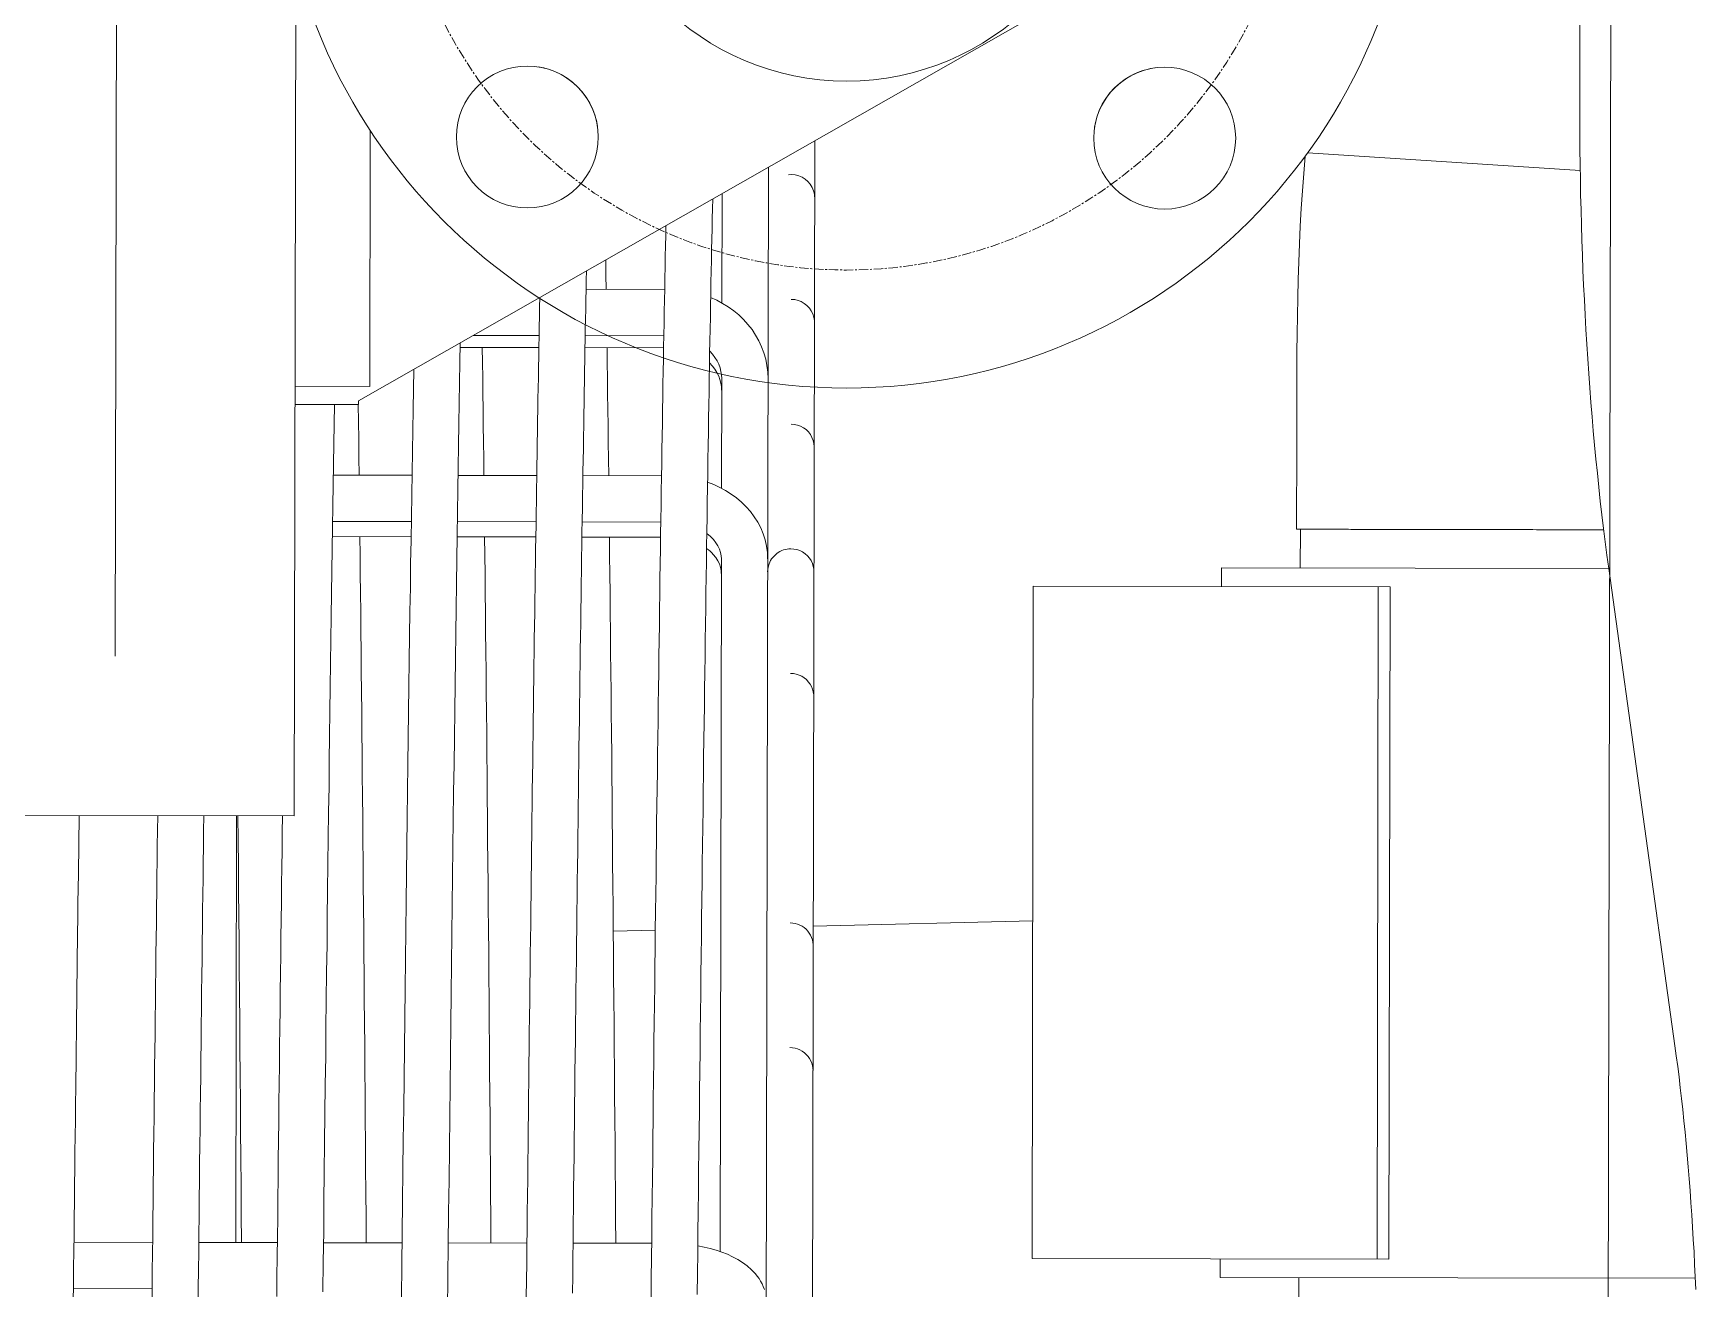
# Model space of a CAD drawing. Extents: x 766778 to 845620, y 133762 to 209800.
# Drawn here: x 786921.5 to 787144.1, y 190531.3 to 190699.4 of the extents above; entities that cross this region are included whole.
import ezdxf

# ---------------------------------------------------------------- set-up
doc = ezdxf.new("R2010")
doc.units = 0
doc.header["$MEASUREMENT"] = 0
doc.linetypes.add('CENTER', pattern=[2, 1.25, -0.25, 0.25, -0.25])
doc.layers.get('0').update_dxf_attribs({"color": 1, "linetype": 'CONTINUOUS'})
doc.layers.add('CENTER_LINES', color=1, linetype='CENTER')
doc.layers.add('LA-4748_SHOWN', color=2, linetype='CONTINUOUS', lineweight=53)
doc.layers.add('LA-5075_SHOWN', color=2, linetype='CONTINUOUS', lineweight=53)

# ---------------------------------------------------------------- blocks, each defined once
blk = doc.blocks.new('HE 3516C HSL RH')
at = {"layer": 'LA-5075_SHOWN', "color": 252, "lineweight": 5}
for p, q in [((-6129.84, 300.7), (-6129.84, 718.56)), ((-6291.74, 262.56), (-6291.74, 296.84)), ((-6129.77, 291.76), (-6166.24, 294.08)), ((-6291.74, 262.56), (-6301.74, 262.56)), ((-6167.65, 243.66), (-6167.64, 255.09)), ((-6167.14, 238.46), (-6167.14, 243.66)), ((-6125.85, 238.46), (-6177.68, 238.46)), ((-6177.68, 238.46), (-6177.68, 235.96)), ((-6116.87, 174.58), (-6125.85, 238.47)), ((-6202.87, 145.96), (-6202.87, 235.96)), ((-6202.87, 235.96), (-6155.1, 235.96)), ((-6156.69, 145.96), (-6156.69, 235.96)), ((-6155.1, 145.96), (-6155.1, 235.96)), ((-6259, 189.66), (-6253.42, 189.81)), ((-6232.24, 190.38), (-6202.87, 191.17)), ((-6202.87, 145.96), (-6155.1, 145.96)), ((-6177.68, 145.96), (-6177.68, 143.46)), ((-6114.09, 143.46), (-6177.68, 143.46)), ((-6167.14, 127.66), (-6167.14, 143.46))]:
    blk.add_line(p, q, dxfattribs=at)
at = {"layer": 'LA-5075_SHOWN', "color": 252, "lineweight": 5, "flags": 128}
for points in [[(-6125.85, 238.47), (-6126.09, 240.25), (-6126.33, 242.04), (-6126.56, 243.85), (-6126.78, 245.67), (-6127, 247.51), (-6127.2, 249.36), (-6127.4, 251.22), (-6127.59, 253.1), (-6127.77, 254.99), (-6127.95, 256.89), (-6128.12, 258.8), (-6128.28, 260.72), (-6128.43, 262.65), (-6128.57, 264.59), (-6128.71, 266.55), (-6128.84, 268.51), (-6128.96, 270.48), (-6129.07, 272.45), (-6129.18, 274.44), (-6129.28, 276.43), (-6129.37, 278.43), (-6129.45, 280.44), (-6129.52, 282.45), (-6129.59, 284.46), (-6129.65, 286.48), (-6129.7, 288.51), (-6129.74, 290.53), (-6129.78, 292.56), (-6129.81, 294.59), (-6129.83, 296.63), (-6129.84, 298.66), (-6129.84, 300.7)], [(-6167.64, 255.09), (-6167.64, 257.55), (-6167.64, 260.01), (-6167.64, 262.46), (-6167.64, 264.91), (-6167.63, 267.36), (-6167.61, 269.81), (-6167.58, 272.24), (-6167.54, 274.66), (-6167.49, 277.08), (-6167.42, 279.48), (-6167.33, 281.86), (-6167.22, 284.24), (-6167.1, 286.6), (-6166.95, 288.96), (-6166.77, 291.3), (-6166.57, 293.63)], [(-6167.65, 243.66), (-6167.64, 243.66), (-6167.63, 243.66), (-6167.62, 243.66), (-6167.59, 243.66), (-6167.56, 243.66), (-6167.53, 243.66), (-6167.49, 243.66), (-6167.44, 243.66), (-6167.38, 243.66), (-6167.32, 243.66), (-6167.25, 243.66), (-6167.18, 243.66), (-6167.1, 243.66), (-6167.01, 243.66), (-6166.92, 243.66), (-6166.82, 243.66), (-6166.71, 243.66), (-6166.6, 243.66), (-6166.48, 243.66), (-6166.35, 243.66), (-6166.22, 243.66), (-6166.08, 243.66), (-6165.94, 243.66), (-6165.79, 243.66), (-6165.63, 243.66), (-6165.47, 243.66), (-6165.3, 243.66), (-6165.13, 243.66), (-6164.94, 243.66), (-6164.76, 243.66), (-6164.56, 243.66), (-6164.36, 243.66), (-6164.16, 243.66), (-6163.95, 243.66), (-6163.73, 243.66), (-6163.51, 243.66), (-6163.28, 243.66), (-6163.05, 243.66), (-6162.81, 243.66), (-6162.56, 243.66), (-6162.31, 243.66), (-6162.05, 243.66), (-6161.79, 243.66), (-6161.52, 243.66), (-6161.25, 243.66), (-6160.97, 243.66), (-6160.68, 243.66), (-6160.39, 243.66), (-6160.1, 243.66), (-6159.8, 243.66), (-6159.49, 243.66), (-6159.18, 243.66), (-6158.87, 243.66), (-6158.55, 243.66), (-6158.22, 243.66), (-6157.89, 243.66), (-6157.55, 243.66), (-6157.21, 243.66), (-6156.87, 243.66), (-6156.52, 243.66), (-6156.16, 243.66), (-6155.8, 243.66), (-6155.44, 243.66), (-6155.07, 243.66), (-6154.7, 243.66), (-6154.32, 243.66), (-6153.94, 243.66), (-6153.56, 243.66), (-6153.17, 243.66), (-6152.38, 243.66), (-6151.98, 243.66), (-6151.57, 243.66), (-6151.16, 243.66), (-6150.75, 243.66), (-6150.33, 243.66), (-6149.91, 243.66), (-6149.49, 243.66), (-6149.06, 243.66), (-6148.63, 243.66), (-6148.2, 243.66), (-6147.76, 243.66), (-6147.32, 243.66), (-6146.88, 243.66), (-6146.43, 243.66), (-6145.99, 243.66), (-6145.53, 243.66), (-6145.08, 243.66), (-6144.62, 243.66), (-6144.16, 243.66), (-6143.7, 243.66), (-6143.24, 243.66), (-6142.77, 243.66), (-6142.3, 243.66), (-6141.83, 243.66), (-6141.35, 243.66), (-6140.88, 243.66), (-6140.4, 243.66), (-6139.92, 243.66), (-6139.44, 243.66), (-6138.95, 243.66), (-6138.47, 243.66), (-6137.98, 243.66), (-6137.49, 243.66), (-6137, 243.66), (-6136.51, 243.66), (-6136.02, 243.66), (-6135.53, 243.66), (-6135.03, 243.66), (-6134.54, 243.66), (-6134.04, 243.66), (-6133.54, 243.66), (-6133.04, 243.66), (-6132.54, 243.66), (-6132.05, 243.66), (-6131.55, 243.66), (-6131.04, 243.66), (-6130.54, 243.66), (-6130.04, 243.66), (-6129.54, 243.66), (-6129.04, 243.66), (-6128.54, 243.66), (-6128.04, 243.66), (-6127.54, 243.66), (-6127.04, 243.66), (-6126.54, 243.66)], [(-6114.03, 141.94), (-6114.1, 143.64), (-6114.19, 145.32), (-6114.27, 146.99), (-6114.37, 148.65), (-6114.47, 150.31), (-6114.58, 151.95), (-6114.69, 153.57), (-6114.81, 155.19), (-6114.94, 156.78), (-6115.07, 158.37), (-6115.21, 159.94), (-6115.35, 161.49), (-6115.5, 163.02), (-6115.65, 164.54), (-6115.81, 166.04), (-6115.98, 167.52), (-6116.15, 168.97), (-6116.32, 170.41), (-6116.5, 171.82), (-6116.69, 173.22), (-6116.87, 174.58)]]:
    blk.add_lwpolyline(points, dxfattribs=at)
at = {"layer": 'LA-5075_SHOWN', "color": 252, "lineweight": 5}
for centre, radius in [((-6228.04, 338.66), 76.2), ((-6228.04, 338.66), 35.1), ((-6270.7, 296), 9.5), ((-6185.39, 296), 9.5)]:
    blk.add_circle(centre, radius, dxfattribs=at)
for centre, start, end in [((-6270.74, 295.96), 8.9626, 81.0374), ((-6185.34, 295.96), 98.9626, 171.0374)]:
    blk.add_arc(centre, 9.55, start, end, dxfattribs=at)
blk = doc.blocks.new('A$C7EB86452')
at = {"layer": 'CENTER_LINES', "color": 252, "lineweight": 5}
blk.add_circle((65.01, -452.78), 60.4, dxfattribs=at)
at = {"rotation": 352.0000000000881}
blk.add_blockref('HE 3516C HSL RH', (6185.31, -1654.92), dxfattribs=at)
blk = doc.blocks.new('ENGINE')
at = {"layer": 'LA-4748_SHOWN', "color": 252, "lineweight": 5}
for p, q in [((946081.24, 205136.44), (946083.28, 205525.64)), ((945882.12, 205305.77), (945883.1, 205490.98)), ((945906.01, 205284.28), (945907.01, 205475.02)), ((946082.81, 205434.9), (945914.8, 205339.82)), ((945974.22, 205039.36), (945975.99, 205374.45)), ((945968.03, 205039.61), (945969.77, 205370.93)), ((945972.44, 205369.89), (945972.86, 205369.92)), ((945972.86, 205369.92), (945973.35, 205369.88)), ((945973.35, 205369.88), (945973.82, 205369.76)), ((945973.82, 205369.76), (945974.27, 205369.57)), ((945974.27, 205369.57), (945974.68, 205369.31)), ((945974.68, 205369.31), (945975.05, 205368.99)), ((945975.05, 205368.99), (945975.37, 205368.62)), ((945975.37, 205368.62), (945975.62, 205368.2)), ((945975.62, 205368.2), (945975.8, 205367.75)), ((945962.3, 205366.7), (945962.26, 205365.4)), ((945963.55, 205367.41), (945963.47, 205352.78)), ((945975.8, 205367.75), (945975.91, 205367.28)), ((945975.91, 205367.28), (945975.94, 205367.04)), ((945975.94, 205367.04), (945975.94, 205366.92)), ((945975.94, 205366.92), (945975.95, 205366.85)), ((945975.95, 205366.85), (945975.95, 205366.82)), ((945962.23, 205364.07), (945962.2, 205362.72)), ((945962.26, 205365.4), (945962.23, 205364.07)), ((945955.96, 205360.43), (945956, 205361.81)), ((945956, 205361.81), (945956.03, 205363.15)), ((945962.2, 205362.72), (945962.16, 205361.33)), ((945955.93, 205359.03), (945955.96, 205360.43)), ((945962.13, 205359.92), (945962.1, 205358.48)), ((945962.16, 205361.33), (945962.13, 205359.92)), ((945945.36, 205357.12), (945945.33, 205355.87)), ((945947.96, 205358.58), (945947.98, 205356.64)), ((945955.87, 205356.15), (945955.9, 205357.61)), ((945955.9, 205357.61), (945955.93, 205359.03)), ((945962.06, 205357.02), (945962.03, 205355.52)), ((945962.1, 205358.48), (945962.06, 205357.02)), ((945945.33, 205355.87), (945945.31, 205354.6)), ((945947.98, 205356.64), (945948, 205354.64)), ((945955.83, 205354.67), (945955.87, 205356.15)), ((945962.03, 205355.52), (945961.99, 205354)), ((945939.08, 205352.3), (945939.11, 205353.58)), ((945945.28, 205353.31), (945945.25, 205352)), ((945945.31, 205354.6), (945945.28, 205353.31)), ((945945.31, 205354.66), (945955.83, 205354.6)), ((945955.77, 205351.64), (945955.8, 205353.17)), ((945955.8, 205353.17), (945955.83, 205354.67)), ((945961.99, 205354), (945961.96, 205352.45)), ((945961.98, 205353.51), (945962.8, 205353.14)), ((945962.8, 205353.14), (945963.58, 205352.71)), ((945963.58, 205352.71), (945964.34, 205352.24)), ((945972.77, 205353.22), (945973.24, 205353.19)), ((945973.24, 205353.19), (945973.69, 205353.08)), ((945973.69, 205353.08), (945974.11, 205352.91)), ((945974.11, 205352.91), (945974.51, 205352.68)), ((945974.51, 205352.68), (945974.87, 205352.39)), ((945939.02, 205349.69), (945939.05, 205351.01)), ((945939.05, 205351.01), (945939.08, 205352.3)), ((945945.22, 205350.68), (945945.19, 205349.33)), ((945945.25, 205352), (945945.22, 205350.68)), ((945955.73, 205350.08), (945955.77, 205351.64)), ((945961.93, 205350.87), (945961.89, 205349.27)), ((945961.96, 205352.45), (945961.93, 205350.87)), ((945964.34, 205352.24), (945965.06, 205351.72)), ((945965.06, 205351.72), (945965.74, 205351.15)), ((945965.74, 205351.15), (945966.37, 205350.53)), ((945966.37, 205350.53), (945966.96, 205349.87)), ((945974.87, 205352.39), (945975.19, 205352.05)), ((945975.19, 205352.05), (945975.45, 205351.67)), ((945975.45, 205351.67), (945975.65, 205351.25)), ((945975.65, 205351.25), (945975.78, 205350.81)), ((945975.78, 205350.81), (945975.85, 205350.36)), ((945975.85, 205350.36), (945975.86, 205350.13)), ((945930.2, 205348.54), (945939, 205348.49)), ((945938.97, 205347.02), (945938.99, 205348.36)), ((945938.99, 205348.36), (945939.02, 205349.69)), ((945945.19, 205349.33), (945945.16, 205347.97)), ((945945.17, 205348.46), (945955.7, 205348.4)), ((945955.66, 205346.89), (945955.7, 205348.5)), ((945955.7, 205348.5), (945955.73, 205350.08)), ((945961.89, 205349.27), (945961.86, 205347.64)), ((945966.96, 205349.87), (945967.5, 205349.18)), ((945967.5, 205349.18), (945967.98, 205348.44)), ((945967.98, 205348.44), (945968.41, 205347.68)), ((945928.45, 205347.55), (945928.4, 205344.93)), ((945928.44, 205346.94), (945938.96, 205346.88)), ((945931.39, 205346.92), (945931.41, 205344.91)), ((945938.94, 205345.65), (945938.97, 205347.02)), ((945945.13, 205346.59), (945945.1, 205345.19)), ((945945.16, 205347.97), (945945.13, 205346.59)), ((945945.14, 205346.85), (945955.66, 205346.8)), ((945948.09, 205346.84), (945948.11, 205344.82)), ((945955.63, 205345.26), (945955.66, 205346.89)), ((945961.82, 205345.99), (945961.79, 205344.31)), ((945961.86, 205347.64), (945961.82, 205345.99)), ((945961.83, 205346.31), (945962.2, 205345.9)), ((945962.2, 205345.9), (945962.53, 205345.47)), ((945968.41, 205347.68), (945968.78, 205346.88)), ((945968.78, 205346.88), (945969.08, 205346.06)), ((945969.08, 205346.06), (945969.32, 205345.22)), ((945922.15, 205341.36), (945922.2, 205344.01)), ((945928.4, 205344.93), (945928.34, 205342.24)), ((945931.41, 205344.91), (945931.43, 205342.86)), ((945938.88, 205342.87), (945938.91, 205344.27)), ((945938.91, 205344.27), (945938.94, 205345.65)), ((945945.07, 205343.77), (945945.04, 205342.34)), ((945945.1, 205345.19), (945945.07, 205343.77)), ((945948.11, 205344.82), (945948.13, 205342.77)), ((945955.6, 205343.6), (945955.63, 205345.26)), ((945961.79, 205344.31), (945961.75, 205342.6)), ((945961.8, 205344.75), (945962.18, 205344.33)), ((945962.18, 205344.33), (945962.51, 205343.9)), ((945962.51, 205343.9), (945962.79, 205343.45)), ((945962.53, 205345.47), (945962.81, 205345.02)), ((945962.81, 205345.02), (945963.03, 205344.56)), ((945963.03, 205344.56), (945963.2, 205344.09)), ((945963.2, 205344.09), (945963.32, 205343.61)), ((945963.32, 205343.61), (945963.4, 205343.13)), ((945969.32, 205345.22), (945969.49, 205344.36)), ((945969.49, 205344.36), (945969.59, 205343.49)), ((945928.34, 205342.24), (945928.29, 205339.49)), ((945931.43, 205342.86), (945931.45, 205340.77)), ((945938.82, 205340.02), (945938.85, 205341.46)), ((945938.85, 205341.46), (945938.88, 205342.87)), ((945945.04, 205342.34), (945945.01, 205340.88)), ((945948.13, 205342.77), (945948.15, 205340.68)), ((945955.53, 205340.21), (945955.56, 205341.92)), ((945955.56, 205341.92), (945955.6, 205343.6)), ((945961.75, 205342.6), (945961.72, 205340.87)), ((945962.79, 205343.45), (945963.02, 205342.99)), ((945963.02, 205342.99), (945963.19, 205342.52)), ((945963.19, 205342.52), (945963.32, 205342.05)), ((945963.32, 205342.05), (945963.39, 205341.57)), ((945963.42, 205342.65), (945963.34, 205327.96)), ((945963.39, 205341.57), (945963.41, 205341.09)), ((945963.4, 205343.13), (945963.42, 205342.65)), ((945969.59, 205343.49), (945969.62, 205342.62)), ((945906.3, 205339.37), (945914.8, 205339.32)), ((945911.58, 205339.34), (945911.53, 205336.74)), ((945914.77, 205339.32), (945914.79, 205337.02)), ((945914.8, 205339.82), (945914.8, 205339.32)), ((945922.09, 205338.64), (945922.15, 205341.36)), ((945928.29, 205339.49), (945928.23, 205336.69)), ((945931.45, 205340.77), (945931.47, 205338.65)), ((945938.79, 205338.57), (945938.82, 205340.02)), ((945944.99, 205339.41), (945944.96, 205337.93)), ((945945.01, 205340.88), (945944.99, 205339.41)), ((945948.15, 205340.68), (945948.17, 205338.56)), ((945955.49, 205338.48), (945955.53, 205340.21)), ((945961.72, 205340.87), (945961.68, 205339.11)), ((945914.79, 205337.02), (945914.81, 205334.68)), ((945922.04, 205335.87), (945922.09, 205338.64)), ((945931.47, 205338.65), (945931.49, 205336.49)), ((945938.73, 205335.62), (945938.76, 205337.11)), ((945938.76, 205337.11), (945938.79, 205338.57)), ((945944.96, 205337.93), (945944.93, 205336.42)), ((945948.17, 205338.56), (945948.19, 205336.4)), ((945955.46, 205336.72), (945955.49, 205338.48)), ((945961.65, 205337.33), (945961.61, 205335.52)), ((945961.68, 205339.11), (945961.65, 205337.33)), ((945911.53, 205336.74), (945911.48, 205334.08)), ((945921.98, 205333.04), (945922.04, 205335.87)), ((945928.23, 205336.69), (945928.17, 205333.81)), ((945931.49, 205336.49), (945931.51, 205334.29)), ((945938.7, 205334.12), (945938.73, 205335.62)), ((945944.9, 205334.9), (945944.87, 205333.35)), ((945944.93, 205336.42), (945944.9, 205334.9)), ((945948.19, 205336.4), (945948.21, 205334.2)), ((945955.39, 205333.14), (945955.42, 205334.95)), ((945955.42, 205334.95), (945955.46, 205336.72)), ((945961.61, 205335.52), (945961.57, 205333.68)), ((945972.69, 205336.52), (945973.12, 205336.48)), ((945973.12, 205336.48), (945973.55, 205336.39)), ((945973.55, 205336.39), (945973.96, 205336.24)), ((945973.96, 205336.24), (945974.34, 205336.03)), ((945974.34, 205336.03), (945974.69, 205335.77)), ((945974.69, 205335.77), (945975, 205335.46)), ((945975, 205335.46), (945975.26, 205335.12)), ((945975.26, 205335.12), (945975.48, 205334.73)), ((945975.48, 205334.73), (945975.63, 205334.33)), ((945911.48, 205334.08), (945911.43, 205331.37)), ((945914.81, 205334.68), (945914.83, 205332.3)), ((945921.93, 205330.15), (945921.98, 205333.04)), ((945928.17, 205333.81), (945928.12, 205330.88)), ((945931.51, 205334.29), (945931.53, 205332.05)), ((945938.65, 205331.06), (945938.68, 205332.6)), ((945938.68, 205332.6), (945938.7, 205334.12)), ((945944.87, 205333.35), (945944.84, 205331.79)), ((945948.21, 205334.2), (945948.23, 205331.97)), ((945955.35, 205331.32), (945955.39, 205333.14)), ((945961.57, 205333.68), (945961.54, 205331.82)), ((945975.63, 205334.33), (945975.73, 205333.9)), ((945975.73, 205333.9), (945975.77, 205333.47)), ((945975.77, 205333.47), (945975.77, 205333.42)), ((945911.43, 205331.37), (945911.37, 205328.61)), ((945914.83, 205332.3), (945914.85, 205329.87)), ((945928.12, 205330.88), (945928.06, 205327.88)), ((945931.53, 205332.05), (945931.55, 205329.79)), ((945938.62, 205329.51), (945938.65, 205331.06)), ((945944.84, 205331.79), (945944.81, 205330.22)), ((945948.23, 205331.97), (945948.25, 205329.7)), ((945955.32, 205329.47), (945955.35, 205331.32)), ((945961.54, 205331.82), (945961.5, 205329.94)), ((945911.37, 205328.61), (945911.32, 205325.79)), ((945911.4, 205329.89), (945921.92, 205329.84)), ((945921.87, 205327.2), (945921.93, 205330.15)), ((945928.1, 205329.8), (945938.62, 205329.75)), ((945938.59, 205327.94), (945938.62, 205329.51)), ((945944.78, 205328.62), (945944.75, 205327.01)), ((945944.81, 205330.22), (945944.78, 205328.62)), ((945944.8, 205329.72), (945955.32, 205329.66)), ((945955.28, 205327.6), (945955.32, 205329.47)), ((945961.47, 205328.03), (945961.43, 205326.09)), ((945961.5, 205329.94), (945961.47, 205328.03)), ((945961.48, 205328.78), (945962.31, 205328.46)), ((945962.31, 205328.46), (945963.12, 205328.08)), ((945963.12, 205328.08), (945963.89, 205327.66)), ((945921.82, 205324.19), (945921.87, 205327.2)), ((945928.06, 205327.88), (945928, 205324.82)), ((945938.53, 205324.75), (945938.56, 205326.36)), ((945938.56, 205326.36), (945938.59, 205327.94)), ((945944.75, 205327.01), (945944.71, 205325.38)), ((945955.25, 205325.7), (945955.28, 205327.6)), ((945961.43, 205326.09), (945961.39, 205324.14)), ((945963.89, 205327.66), (945964.63, 205327.18)), ((945964.63, 205327.18), (945965.34, 205326.66)), ((945965.34, 205326.66), (945966.01, 205326.09)), ((945966.01, 205326.09), (945966.63, 205325.48)), ((945911.32, 205325.79), (945911.27, 205322.93)), ((945911.28, 205323.69), (945921.81, 205323.64)), ((945921.76, 205321.13), (945921.82, 205324.19)), ((945928, 205324.82), (945927.95, 205321.7)), ((945927.98, 205323.61), (945938.51, 205323.55)), ((945938.5, 205323.14), (945938.53, 205324.75)), ((945944.68, 205323.73), (945944.65, 205322.07)), ((945944.71, 205325.38), (945944.68, 205323.73)), ((945955.18, 205321.84), (945955.21, 205323.78)), ((945955.21, 205323.78), (945955.25, 205325.7)), ((945961.39, 205324.14), (945961.36, 205322.15)), ((945966.63, 205325.48), (945967.2, 205324.83)), ((945967.2, 205324.83), (945967.71, 205324.13)), ((945967.71, 205324.13), (945968.17, 205323.4)), ((945911.27, 205322.93), (945911.21, 205320.01)), ((945911.24, 205321.67), (945921.77, 205321.61)), ((945914.92, 205321.65), (945914.94, 205319.18)), ((945927.95, 205321.7), (945927.89, 205318.52)), ((945927.94, 205321.58), (945938.47, 205321.52)), ((945931.62, 205321.56), (945931.64, 205319.09)), ((945938.44, 205319.85), (945938.47, 205321.5)), ((945938.47, 205321.5), (945938.5, 205323.14)), ((945944.65, 205322.07), (945944.62, 205320.39)), ((945944.64, 205321.49), (945955.17, 205321.44)), ((945944.68, 205323.52), (945955.2, 205323.46)), ((945948.32, 205321.47), (945948.34, 205319)), ((945955.14, 205319.87), (945955.18, 205321.84)), ((945961.36, 205322.15), (945961.32, 205320.15)), ((945961.35, 205321.91), (945961.6, 205321.71)), ((945961.6, 205321.71), (945961.83, 205321.51)), ((945961.83, 205321.51), (945962.04, 205321.31)), ((945968.17, 205323.4), (945968.57, 205322.64)), ((945968.57, 205322.64), (945968.9, 205321.84)), ((945968.9, 205321.84), (945969.16, 205321.02)), ((945911.21, 205320.01), (945911.16, 205317.04)), ((945914.94, 205319.18), (945914.96, 205316.67)), ((945921.7, 205318.01), (945921.76, 205321.13)), ((945938.41, 205318.19), (945938.44, 205319.85)), ((945944.62, 205320.39), (945944.59, 205318.69)), ((945955.1, 205317.88), (945955.14, 205319.87)), ((945961.32, 205320.15), (945961.28, 205318.12)), ((945961.32, 205319.92), (945961.57, 205319.73)), ((945961.57, 205319.73), (945961.8, 205319.53)), ((945961.8, 205319.53), (945962.01, 205319.32)), ((945962.01, 205319.32), (945962.21, 205319.11)), ((945962.04, 205321.31), (945962.23, 205321.1)), ((945962.23, 205321.1), (945962.57, 205320.67)), ((945962.57, 205320.67), (945962.84, 205320.23)), ((945962.84, 205320.23), (945963.04, 205319.8)), ((945963.04, 205319.8), (945963.19, 205319.36)), ((945963.19, 205319.36), (945963.27, 205318.93)), ((945969.16, 205321.02), (945969.35, 205320.18)), ((945969.35, 205320.18), (945969.46, 205319.33)), ((945969.46, 205319.33), (945969.49, 205318.47)), ((945970.52, 205319.04), (945970.72, 205319.2)), ((945970.72, 205319.2), (945970.92, 205319.34)), ((945970.92, 205319.34), (945971.14, 205319.47)), ((945971.14, 205319.47), (945971.37, 205319.58)), ((945971.37, 205319.58), (945971.6, 205319.67)), ((945971.6, 205319.67), (945971.85, 205319.74)), ((945971.85, 205319.74), (945972.1, 205319.78)), ((945972.1, 205319.78), (945972.35, 205319.81)), ((945972.35, 205319.81), (945972.6, 205319.82)), ((945972.6, 205319.82), (945973.01, 205319.79)), ((945973.01, 205319.79), (945973.41, 205319.71)), ((945973.41, 205319.71), (945973.8, 205319.58)), ((945973.8, 205319.58), (945974.16, 205319.39)), ((945974.16, 205319.39), (945974.5, 205319.16)), ((945974.5, 205319.16), (945974.81, 205318.88)), ((945911.16, 205317.04), (945911.11, 205314.03)), ((945921.65, 205314.83), (945921.7, 205318.01)), ((945927.89, 205318.52), (945927.83, 205315.29)), ((945931.64, 205319.09), (945931.66, 205316.58)), ((945938.38, 205316.51), (945938.41, 205318.19)), ((945944.56, 205316.98), (945944.53, 205315.25)), ((945944.59, 205318.69), (945944.56, 205316.98)), ((945948.34, 205319), (945948.36, 205316.5)), ((945955.07, 205315.87), (945955.1, 205317.88)), ((945961.28, 205318.12), (945961.25, 205316.06)), ((945962.21, 205319.11), (945962.56, 205318.68)), ((945962.56, 205318.68), (945962.83, 205318.25)), ((945963.29, 205318.5), (945962.8, 205225.76)), ((945962.83, 205318.25), (945963.03, 205317.82)), ((945963.03, 205317.82), (945963.17, 205317.39)), ((945963.17, 205317.39), (945963.26, 205316.96)), ((945963.26, 205316.96), (945963.28, 205316.54)), ((945963.27, 205318.93), (945963.29, 205318.5)), ((945969.48, 205316.81), (945969.5, 205317.06)), ((945969.5, 205317.06), (945969.54, 205317.31)), ((945969.54, 205317.31), (945969.6, 205317.56)), ((945969.6, 205317.56), (945969.67, 205317.8)), ((945969.67, 205317.8), (945969.77, 205318.03)), ((945969.77, 205318.03), (945969.89, 205318.25)), ((945969.89, 205318.25), (945970.02, 205318.47)), ((945970.02, 205318.47), (945970.17, 205318.67)), ((945970.17, 205318.67), (945970.34, 205318.86)), ((945970.34, 205318.86), (945970.52, 205319.04)), ((945974.81, 205318.88), (945975.07, 205318.57)), ((945975.07, 205318.57), (945975.29, 205318.23)), ((945975.29, 205318.23), (945975.47, 205317.85)), ((945975.47, 205317.85), (945975.59, 205317.46)), ((945975.59, 205317.46), (945975.66, 205317.06)), ((945975.66, 205317.06), (945975.68, 205316.86)), ((945914.96, 205316.67), (945914.98, 205314.13)), ((945921.59, 205311.6), (945921.65, 205314.83)), ((945927.83, 205315.29), (945927.77, 205312)), ((945931.66, 205316.58), (945931.68, 205314.04)), ((945938.32, 205313.11), (945938.35, 205314.82)), ((945938.35, 205314.82), (945938.38, 205316.51)), ((945944.53, 205315.25), (945944.5, 205313.5)), ((945948.36, 205316.5), (945948.38, 205313.95)), ((945955.03, 205313.84), (945955.07, 205315.87)), ((945961.25, 205316.06), (945961.21, 205313.99)), ((945969.48, 205316.75), (945969.48, 205316.81)), ((945975.68, 205316.86), (945975.68, 205316.75)), ((945975.68, 205316.75), (945975.68, 205316.71)), ((945911.11, 205314.03), (945911.05, 205310.97)), ((945914.98, 205314.13), (945914.99, 205311.55)), ((945931.68, 205314.04), (945931.69, 205311.46)), ((945938.29, 205311.38), (945938.32, 205313.11)), ((945944.5, 205313.5), (945944.47, 205311.74)), ((945948.38, 205313.95), (945948.39, 205311.38)), ((945954.99, 205311.78), (945955.03, 205313.84)), ((945961.21, 205313.99), (945961.17, 205311.89)), ((945911.05, 205310.97), (945911, 205307.86)), ((945914.99, 205311.55), (945915.01, 205308.94)), ((945921.53, 205308.32), (945921.59, 205311.6)), ((945927.77, 205312), (945927.71, 205308.65)), ((945931.69, 205311.46), (945931.71, 205308.85)), ((945938.26, 205309.64), (945938.29, 205311.38)), ((945944.47, 205311.74), (945944.44, 205309.96)), ((945948.39, 205311.38), (945948.41, 205308.77)), ((945954.96, 205309.7), (945954.99, 205311.78)), ((945961.17, 205311.89), (945961.13, 205309.77)), ((945915.01, 205308.94), (945915.03, 205306.3)), ((945921.47, 205304.98), (945921.53, 205308.32)), ((945927.71, 205308.65), (945927.65, 205305.25)), ((945931.71, 205308.85), (945931.73, 205306.21)), ((945938.22, 205307.88), (945938.26, 205309.64)), ((945944.41, 205308.17), (945944.37, 205306.36)), ((945944.44, 205309.96), (945944.41, 205308.17)), ((945948.41, 205308.77), (945948.43, 205306.12)), ((945954.92, 205307.61), (945954.96, 205309.7)), ((945961.13, 205309.77), (945961.1, 205307.62)), ((945911, 205307.86), (945910.94, 205304.7)), ((945915.03, 205306.3), (945915.05, 205303.62)), ((945931.73, 205306.21), (945931.75, 205303.53)), ((945938.16, 205304.32), (945938.19, 205306.11)), ((945938.19, 205306.11), (945938.22, 205307.88)), ((945944.37, 205306.36), (945944.34, 205304.54)), ((945948.43, 205306.12), (945948.45, 205303.44)), ((945954.88, 205305.49), (945954.92, 205307.61)), ((945961.1, 205307.62), (945961.06, 205305.46)), ((945910.94, 205304.7), (945910.89, 205301.49)), ((945915.05, 205303.62), (945915.07, 205300.91)), ((945921.42, 205301.59), (945921.47, 205304.98)), ((945927.65, 205305.25), (945927.59, 205301.8)), ((945938.13, 205302.52), (945938.16, 205304.32)), ((945944.34, 205304.54), (945944.31, 205302.7)), ((945954.85, 205303.35), (945954.88, 205305.49)), ((945961.06, 205305.46), (945961.02, 205303.27)), ((945910.89, 205301.49), (945910.83, 205298.24)), ((945921.36, 205298.15), (945921.42, 205301.59)), ((945927.59, 205301.8), (945927.54, 205298.28)), ((945931.75, 205303.53), (945931.77, 205300.82)), ((945938.1, 205300.7), (945938.13, 205302.52)), ((945944.31, 205302.7), (945944.28, 205300.85)), ((945948.45, 205303.44), (945948.47, 205300.73)), ((945954.81, 205301.19), (945954.85, 205303.35)), ((945961.02, 205303.27), (945960.98, 205301.06)), ((945972.51, 205303.12), (945972.9, 205303.1)), ((945972.9, 205303.1), (945973.27, 205303.02)), ((945973.27, 205303.02), (945973.64, 205302.9)), ((945973.64, 205302.9), (945973.99, 205302.74)), ((945973.99, 205302.74), (945974.31, 205302.53)), ((945974.31, 205302.53), (945974.61, 205302.29)), ((945974.61, 205302.29), (945974.87, 205302.01)), ((945974.87, 205302.01), (945975.1, 205301.7)), ((945975.1, 205301.7), (945975.29, 205301.36)), ((945975.29, 205301.36), (945975.43, 205301.01)), ((945915.07, 205300.91), (945915.08, 205298.17)), ((945931.77, 205300.82), (945931.78, 205298.08)), ((945938.07, 205298.87), (945938.1, 205300.7)), ((945944.28, 205300.85), (945944.25, 205298.98)), ((945948.47, 205300.73), (945948.48, 205297.99)), ((945954.77, 205299.01), (945954.81, 205301.19)), ((945960.98, 205301.06), (945960.95, 205298.83)), ((945975.43, 205301.01), (945975.53, 205300.64)), ((945975.53, 205300.64), (945975.59, 205300.26)), ((945975.59, 205300.26), (945975.59, 205300.07)), ((945975.59, 205300.07), (945975.59, 205300.02)), ((945910.83, 205298.24), (945910.78, 205294.94)), ((945915.08, 205298.17), (945915.1, 205295.4)), ((945921.3, 205294.66), (945921.36, 205298.15)), ((945927.54, 205298.28), (945927.48, 205294.72)), ((945931.78, 205298.08), (945931.8, 205295.31)), ((945938.01, 205295.16), (945938.04, 205297.02)), ((945938.04, 205297.02), (945938.07, 205298.87)), ((945944.22, 205297.09), (945944.18, 205295.19)), ((945944.25, 205298.98), (945944.22, 205297.09)), ((945948.48, 205297.99), (945948.5, 205295.22)), ((945954.74, 205296.81), (945954.77, 205299.01)), ((945960.95, 205298.83), (945960.91, 205296.57)), ((945910.78, 205294.94), (945910.72, 205291.6)), ((945915.1, 205295.4), (945915.12, 205292.59)), ((945921.24, 205291.12), (945921.3, 205294.66)), ((945927.48, 205294.72), (945927.42, 205291.1)), ((945931.8, 205295.31), (945931.82, 205292.51)), ((945937.98, 205293.29), (945938.01, 205295.16)), ((945944.18, 205295.19), (945944.15, 205293.27)), ((945948.5, 205295.22), (945948.52, 205292.41)), ((945954.7, 205294.58), (945954.74, 205296.81)), ((945960.91, 205296.57), (945960.87, 205294.3)), ((945915.12, 205292.59), (945915.13, 205289.76)), ((945931.82, 205292.51), (945931.83, 205289.67)), ((945937.95, 205291.4), (945937.98, 205293.29)), ((945944.15, 205293.27), (945944.12, 205291.34)), ((945954.66, 205292.34), (945954.7, 205294.58)), ((945960.87, 205294.3), (945960.83, 205292)), ((945910.72, 205291.6), (945910.67, 205288.21)), ((945921.18, 205287.53), (945921.24, 205291.12)), ((945927.42, 205291.1), (945927.35, 205287.43)), ((945937.91, 205289.5), (945937.95, 205291.4)), ((945944.12, 205291.34), (945944.09, 205289.39)), ((945948.52, 205292.41), (945948.53, 205289.58)), ((945954.63, 205290.08), (945954.66, 205292.34)), ((945960.83, 205292), (945960.79, 205289.68)), ((945910.67, 205288.21), (945910.61, 205284.78)), ((945915.13, 205289.76), (945915.15, 205286.89)), ((945931.83, 205289.67), (945931.85, 205286.8)), ((945937.88, 205287.58), (945937.91, 205289.5)), ((945944.09, 205289.39), (945944.06, 205287.43)), ((945948.53, 205289.58), (945948.55, 205286.71)), ((945954.59, 205287.79), (945954.63, 205290.08)), ((945960.79, 205289.68), (945960.76, 205287.34)), ((945915.15, 205286.89), (945915.17, 205283.99)), ((945921.12, 205283.89), (945921.18, 205287.53)), ((945927.35, 205287.43), (945927.29, 205283.7)), ((945931.85, 205286.8), (945931.87, 205283.91)), ((945937.85, 205285.65), (945937.88, 205287.58)), ((945944.06, 205287.43), (945944.02, 205285.46)), ((945948.55, 205286.71), (945948.57, 205283.81)), ((945954.55, 205285.49), (945954.59, 205287.79)), ((945960.76, 205287.34), (945960.72, 205284.98)), ((945906.01, 205284.28), (945804.51, 205284.81)), ((945877.2, 205284.43), (945877.14, 205280.57)), ((945887.69, 205282.37), (945887.73, 205284.37)), ((945893.9, 205284.34), (945893.87, 205282.27)), ((945898.29, 205284.32), (945897.99, 205227.18)), ((945898.47, 205284.32), (945898.49, 205281.01)), ((945904.39, 205282.01), (945904.43, 205284.29)), ((945910.61, 205284.78), (945910.55, 205281.3)), ((945915.17, 205283.99), (945915.18, 205281.06)), ((945921.06, 205280.2), (945921.12, 205283.89)), ((945927.29, 205283.7), (945927.23, 205279.93)), ((945931.87, 205283.91), (945931.88, 205280.98)), ((945937.79, 205281.75), (945937.82, 205283.71)), ((945937.82, 205283.71), (945937.85, 205285.65)), ((945944.02, 205285.46), (945943.99, 205283.47)), ((945948.57, 205283.81), (945948.58, 205280.88)), ((945954.51, 205283.16), (945954.55, 205285.49)), ((945960.72, 205284.98), (945960.68, 205282.59)), ((945887.66, 205280.35), (945887.69, 205282.37)), ((945893.87, 205282.27), (945893.83, 205280.18)), ((945904.35, 205279.72), (945904.39, 205282.01)), ((945910.55, 205281.3), (945910.5, 205277.79)), ((945937.76, 205279.78), (945937.79, 205281.75)), ((945943.96, 205281.46), (945943.93, 205279.45)), ((945943.99, 205283.47), (945943.96, 205281.46)), ((945954.47, 205280.82), (945954.51, 205283.16)), ((945960.68, 205282.59), (945960.64, 205280.19)), ((945877.14, 205280.57), (945877.08, 205276.66)), ((945887.63, 205278.32), (945887.66, 205280.35)), ((945893.83, 205280.18), (945893.8, 205278.07)), ((945898.49, 205281.01), (945898.5, 205277.66)), ((945904.32, 205277.42), (945904.35, 205279.72)), ((945915.18, 205281.06), (945915.2, 205278.1)), ((945921, 205276.46), (945921.06, 205280.2)), ((945927.23, 205279.93), (945927.17, 205276.11)), ((945931.88, 205280.98), (945931.9, 205278.02)), ((945937.72, 205277.8), (945937.76, 205279.78)), ((945943.93, 205279.45), (945943.89, 205277.42)), ((945948.58, 205280.88), (945948.6, 205277.93)), ((945954.44, 205278.46), (945954.47, 205280.82)), ((945960.64, 205280.19), (945960.6, 205277.77)), ((945887.6, 205276.27), (945887.63, 205278.32)), ((945893.8, 205278.07), (945893.77, 205275.96)), ((945898.5, 205277.66), (945898.52, 205274.28)), ((945904.28, 205275.09), (945904.32, 205277.42)), ((945910.5, 205277.79), (945910.44, 205274.23)), ((945915.2, 205278.1), (945915.22, 205275.12)), ((945931.9, 205278.02), (945931.92, 205275.03)), ((945937.69, 205275.8), (945937.72, 205277.8)), ((945943.89, 205277.42), (945943.86, 205275.37)), ((945948.6, 205277.93), (945948.62, 205274.94)), ((945954.4, 205276.08), (945954.44, 205278.46)), ((945960.6, 205277.77), (945960.56, 205275.33)), ((945877.08, 205276.66), (945877.01, 205272.7)), ((945887.56, 205274.21), (945887.6, 205276.27)), ((945893.77, 205275.96), (945893.73, 205273.82)), ((945904.24, 205272.75), (945904.28, 205275.09)), ((945915.22, 205275.12), (945915.23, 205272.1)), ((945920.94, 205272.68), (945921, 205276.46)), ((945927.17, 205276.11), (945927.11, 205272.25)), ((945931.92, 205275.03), (945931.93, 205272.01)), ((945937.66, 205273.79), (945937.69, 205275.8)), ((945943.86, 205275.37), (945943.83, 205273.31)), ((945948.62, 205274.94), (945948.63, 205271.92)), ((945954.36, 205273.68), (945954.4, 205276.08)), ((945960.56, 205275.33), (945960.52, 205272.87)), ((945877.01, 205272.7), (945876.98, 205270.7)), ((945887.53, 205272.14), (945887.56, 205274.21)), ((945893.73, 205273.82), (945893.7, 205271.68)), ((945898.52, 205274.28), (945898.54, 205270.85)), ((945904.2, 205270.39), (945904.24, 205272.75)), ((945910.44, 205274.23), (945910.38, 205270.64)), ((945920.88, 205268.86), (945920.94, 205272.68)), ((945937.63, 205271.77), (945937.66, 205273.79)), ((945943.83, 205273.31), (945943.8, 205271.24)), ((945954.32, 205271.26), (945954.36, 205273.68)), ((945960.52, 205272.87), (945960.48, 205270.4)), ((945876.98, 205270.7), (945876.95, 205268.7)), ((945887.5, 205270.05), (945887.53, 205272.14)), ((945893.7, 205271.68), (945893.67, 205269.52)), ((945898.54, 205270.85), (945898.56, 205267.39)), ((945904.17, 205268.01), (945904.2, 205270.39)), ((945910.38, 205270.64), (945910.33, 205267)), ((945915.23, 205272.1), (945915.25, 205269.05)), ((945927.11, 205272.25), (945927.05, 205268.34)), ((945931.93, 205272.01), (945931.95, 205268.96)), ((945937.6, 205269.74), (945937.63, 205271.77)), ((945943.8, 205271.24), (945943.76, 205269.16)), ((945948.63, 205271.92), (945948.65, 205268.87)), ((945954.28, 205268.83), (945954.32, 205271.26)), ((945960.48, 205270.4), (945960.44, 205267.9)), ((945876.95, 205268.7), (945876.89, 205264.64)), ((945887.43, 205265.84), (945887.47, 205267.95)), ((945887.47, 205267.95), (945887.5, 205270.05)), ((945893.67, 205269.52), (945893.63, 205267.34)), ((945904.13, 205265.62), (945904.17, 205268.01)), ((945915.25, 205269.05), (945915.27, 205265.98)), ((945920.82, 205264.99), (945920.88, 205268.86)), ((945927.05, 205268.34), (945926.99, 205264.38)), ((945931.95, 205268.96), (945931.97, 205265.89)), ((945937.56, 205267.69), (945937.6, 205269.74)), ((945943.76, 205269.16), (945943.73, 205267.07)), ((945948.65, 205268.87), (945948.67, 205265.8)), ((945954.25, 205266.37), (945954.28, 205268.83)), ((945972.34, 205269.72), (945972.67, 205269.7)), ((945972.67, 205269.7), (945973, 205269.65)), ((945973, 205269.65), (945973.32, 205269.56)), ((945973.32, 205269.56), (945973.63, 205269.43)), ((945973.63, 205269.43), (945973.92, 205269.28)), ((945973.92, 205269.28), (945974.2, 205269.09)), ((945974.2, 205269.09), (945974.45, 205268.87)), ((945974.45, 205268.87), (945974.68, 205268.63)), ((945974.68, 205268.63), (945974.88, 205268.36)), ((945974.88, 205268.36), (945975.06, 205268.08)), ((945975.06, 205268.08), (945975.2, 205267.78)), ((945887.4, 205263.71), (945887.43, 205265.84)), ((945893.63, 205267.34), (945893.6, 205265.15)), ((945898.56, 205267.39), (945898.58, 205263.9)), ((945910.33, 205267), (945910.27, 205263.33)), ((945915.27, 205265.98), (945915.28, 205262.88)), ((945931.97, 205265.89), (945931.98, 205262.79)), ((945937.53, 205265.63), (945937.56, 205267.69)), ((945943.73, 205267.07), (945943.7, 205264.96)), ((945948.67, 205265.8), (945948.68, 205262.7)), ((945954.21, 205263.91), (945954.25, 205266.37)), ((945960.44, 205267.9), (945960.41, 205265.39)), ((945975.2, 205267.78), (945975.3, 205267.46)), ((945975.3, 205267.46), (945975.38, 205267.14)), ((945975.38, 205267.14), (945975.41, 205266.81)), ((945975.41, 205266.81), (945975.42, 205266.64)), ((945876.89, 205264.64), (945876.82, 205260.54)), ((945887.37, 205261.57), (945887.4, 205263.71)), ((945893.6, 205265.15), (945893.56, 205262.95)), ((945898.58, 205263.9), (945898.59, 205260.37)), ((945904.09, 205263.21), (945904.13, 205265.62)), ((945920.76, 205261.08), (945920.82, 205264.99)), ((945926.99, 205264.38), (945926.93, 205260.38)), ((945937.47, 205261.47), (945937.5, 205263.56)), ((945937.5, 205263.56), (945937.53, 205265.63)), ((945943.7, 205264.96), (945943.66, 205262.83)), ((945954.17, 205261.42), (945954.21, 205263.91)), ((945960.41, 205265.39), (945960.37, 205262.86)), ((945887.33, 205259.42), (945887.37, 205261.57)), ((945893.56, 205262.95), (945893.53, 205260.74)), ((945904.05, 205260.79), (945904.09, 205263.21)), ((945910.27, 205263.33), (945910.21, 205259.61)), ((945915.28, 205262.88), (945915.3, 205259.75)), ((945931.98, 205262.79), (945932, 205259.66)), ((945937.44, 205259.37), (945937.47, 205261.47)), ((945943.66, 205262.83), (945943.63, 205260.7)), ((945948.68, 205262.7), (945948.7, 205259.57)), ((945954.13, 205258.92), (945954.17, 205261.42)), ((945960.37, 205262.86), (945960.33, 205260.3)), ((945876.82, 205260.54), (945876.76, 205256.39)), ((945887.3, 205257.26), (945887.33, 205259.42)), ((945893.53, 205260.74), (945893.49, 205258.5)), ((945898.59, 205260.37), (945898.61, 205256.81)), ((945904.02, 205258.35), (945904.05, 205260.79)), ((945910.21, 205259.61), (945910.15, 205255.86)), ((945915.3, 205259.75), (945915.31, 205256.59)), ((945920.7, 205257.12), (945920.76, 205261.08)), ((945926.93, 205260.38), (945926.86, 205256.33)), ((945932, 205259.66), (945932.01, 205256.51)), ((945937.4, 205257.26), (945937.44, 205259.37)), ((945943.63, 205260.7), (945943.6, 205258.55)), ((945948.7, 205259.57), (945948.71, 205256.42)), ((945960.33, 205260.3), (945960.29, 205257.74)), ((945887.27, 205255.09), (945887.3, 205257.26)), ((945893.49, 205258.5), (945893.46, 205256.26)), ((945903.98, 205255.89), (945904.02, 205258.35)), ((945920.64, 205253.13), (945920.7, 205257.12)), ((945937.37, 205255.14), (945937.4, 205257.26)), ((945943.6, 205258.55), (945943.57, 205256.39)), ((945954.09, 205256.4), (945954.13, 205258.92)), ((945960.29, 205257.74), (945960.25, 205255.15)), ((945876.76, 205256.39), (945876.7, 205252.19)), ((945887.23, 205252.9), (945887.27, 205255.09)), ((945893.46, 205256.26), (945893.43, 205254)), ((945898.61, 205256.81), (945898.63, 205253.22)), ((945903.94, 205253.42), (945903.98, 205255.89)), ((945910.15, 205255.86), (945910.1, 205252.07)), ((945915.31, 205256.59), (945915.33, 205253.42)), ((945926.86, 205256.33), (945926.8, 205252.23)), ((945932.01, 205256.51), (945932.03, 205253.33)), ((945937.34, 205253.01), (945937.37, 205255.14)), ((945943.57, 205256.39), (945943.53, 205254.21)), ((945948.71, 205256.42), (945948.73, 205253.24)), ((945954.05, 205253.86), (945954.09, 205256.4)), ((945960.25, 205255.15), (945960.21, 205252.54)), ((945887.2, 205250.7), (945887.23, 205252.9)), ((945893.43, 205254), (945893.39, 205251.73)), ((945898.63, 205253.22), (945898.65, 205249.59)), ((945903.9, 205250.93), (945903.94, 205253.42)), ((945915.33, 205253.42), (945915.34, 205250.21)), ((945920.58, 205249.09), (945920.64, 205253.13)), ((945932.03, 205253.33), (945932.04, 205250.13)), ((945937.31, 205250.86), (945937.34, 205253.01)), ((945943.53, 205254.21), (945943.5, 205252.03)), ((945948.73, 205253.24), (945948.74, 205250.04)), ((945954.01, 205251.31), (945954.05, 205253.86)), ((945960.21, 205252.54), (945960.17, 205249.92)), ((945972.25, 205253.02), (945972.59, 205253)), ((945972.59, 205253), (945972.93, 205252.94)), ((945972.93, 205252.94), (945973.27, 205252.84)), ((945973.27, 205252.84), (945973.59, 205252.71)), ((945973.59, 205252.71), (945973.89, 205252.54)), ((945973.89, 205252.54), (945974.17, 205252.34)), ((945876.7, 205252.19), (945876.63, 205247.95)), ((945887.17, 205248.49), (945887.2, 205250.7)), ((945893.39, 205251.73), (945893.36, 205249.45)), ((945903.87, 205248.43), (945903.9, 205250.93)), ((945910.1, 205252.07), (945910.04, 205248.24)), ((945915.34, 205250.21), (945915.36, 205246.98)), ((945926.8, 205252.23), (945926.74, 205248.1)), ((945937.27, 205248.71), (945937.31, 205250.86)), ((945943.5, 205252.03), (945943.46, 205249.83)), ((945953.97, 205248.74), (945954.01, 205251.31)), ((945974.17, 205252.34), (945974.43, 205252.11)), ((945974.43, 205252.11), (945974.66, 205251.85)), ((945974.66, 205251.85), (945974.86, 205251.57)), ((945974.86, 205251.57), (945975.02, 205251.26)), ((945975.02, 205251.26), (945975.16, 205250.94)), ((945975.16, 205250.94), (945975.25, 205250.61)), ((945975.25, 205250.61), (945975.31, 205250.27)), ((945975.31, 205250.27), (945975.33, 205249.93)), ((945876.63, 205247.95), (945876.6, 205245.81)), ((945887.13, 205246.27), (945887.17, 205248.49)), ((945893.36, 205249.45), (945893.32, 205247.15)), ((945898.65, 205249.59), (945898.66, 205245.94)), ((945903.83, 205245.91), (945903.87, 205248.43)), ((945910.04, 205248.24), (945909.98, 205244.38)), ((945920.52, 205245.02), (945920.58, 205249.09)), ((945926.74, 205248.1), (945926.67, 205243.92)), ((945932.04, 205250.13), (945932.06, 205246.9)), ((945937.24, 205246.54), (945937.27, 205248.71)), ((945943.46, 205249.83), (945943.43, 205247.62)), ((945948.74, 205250.04), (945948.76, 205246.81)), ((945953.93, 205246.15), (945953.97, 205248.74)), ((945960.17, 205249.92), (945960.13, 205247.28)), ((945876.6, 205245.81), (945876.57, 205243.66)), ((945887.1, 205244.03), (945887.13, 205246.27)), ((945893.32, 205247.15), (945893.29, 205244.84)), ((945898.66, 205245.94), (945898.68, 205242.24)), ((945903.79, 205243.37), (945903.83, 205245.91)), ((945915.36, 205246.98), (945915.37, 205243.73)), ((945932.06, 205246.9), (945932.07, 205243.64)), ((945937.21, 205244.37), (945937.24, 205246.54)), ((945943.43, 205247.62), (945943.4, 205245.4)), ((945948.76, 205246.81), (945948.77, 205243.55)), ((945953.9, 205243.54), (945953.93, 205246.15)), ((945960.13, 205247.28), (945960.09, 205244.62)), ((945876.57, 205243.66), (945876.53, 205241.5)), ((945887.06, 205241.78), (945887.1, 205244.03)), ((945893.29, 205244.84), (945893.25, 205242.52)), ((945909.98, 205244.38), (945909.92, 205240.48)), ((945915.37, 205243.73), (945915.39, 205240.45)), ((945920.45, 205240.9), (945920.52, 205245.02)), ((945926.67, 205243.92), (945926.61, 205239.7)), ((945932.07, 205243.64), (945932.09, 205240.36)), ((945937.17, 205242.18), (945937.21, 205244.37)), ((945943.4, 205245.4), (945943.36, 205243.16)), ((945948.77, 205243.55), (945948.79, 205240.27)), ((945953.86, 205240.93), (945953.9, 205243.54)), ((945960.09, 205244.62), (945960.05, 205241.95)), ((945876.53, 205241.5), (945876.5, 205239.34)), ((945887.03, 205239.52), (945887.06, 205241.78)), ((945893.25, 205242.52), (945893.22, 205240.18)), ((945898.68, 205242.24), (945898.7, 205238.52)), ((945903.75, 205240.82), (945903.79, 205243.37)), ((945937.14, 205239.98), (945937.17, 205242.18)), ((945943.36, 205243.16), (945943.33, 205240.92)), ((945960.05, 205241.95), (945960.01, 205239.26)), ((945876.5, 205239.34), (945876.47, 205237.16)), ((945887, 205237.25), (945887.03, 205239.52)), ((945893.22, 205240.18), (945893.18, 205237.84)), ((945903.71, 205238.26), (945903.75, 205240.82)), ((945909.92, 205240.48), (945909.86, 205236.55)), ((945915.39, 205240.45), (945915.4, 205237.14)), ((945920.39, 205236.74), (945920.45, 205240.9)), ((945926.61, 205239.7), (945926.55, 205235.45)), ((945932.09, 205240.36), (945932.1, 205237.05)), ((945937.11, 205237.77), (945937.14, 205239.98)), ((945943.33, 205240.92), (945943.3, 205238.66)), ((945948.79, 205240.27), (945948.8, 205236.97)), ((945953.82, 205238.29), (945953.86, 205240.93)), ((945960.01, 205239.26), (945959.97, 205236.56)), ((945876.47, 205237.16), (945876.44, 205234.97)), ((945886.96, 205234.97), (945887, 205237.25)), ((945893.18, 205237.84), (945893.15, 205235.48)), ((945898.7, 205238.52), (945898.71, 205234.77)), ((945903.67, 205235.68), (945903.71, 205238.26)), ((945915.4, 205237.14), (945915.42, 205233.81)), ((945932.1, 205237.05), (945932.12, 205233.73)), ((945937.08, 205235.55), (945937.11, 205237.77)), ((945943.3, 205238.66), (945943.26, 205236.4)), ((945948.8, 205236.97), (945948.82, 205233.64)), ((945953.78, 205235.64), (945953.82, 205238.29)), ((945876.44, 205234.97), (945876.4, 205232.77)), ((945886.93, 205232.68), (945886.96, 205234.97)), ((945893.15, 205235.48), (945893.11, 205233.11)), ((945898.71, 205234.77), (945898.73, 205230.99)), ((945903.64, 205233.09), (945903.67, 205235.68)), ((945909.86, 205236.55), (945909.8, 205232.59)), ((945920.33, 205232.55), (945920.39, 205236.74)), ((945926.55, 205235.45), (945926.48, 205231.15)), ((945937.04, 205233.32), (945937.08, 205235.55)), ((945943.26, 205236.4), (945943.23, 205234.12)), ((945953.74, 205232.98), (945953.78, 205235.64)), ((945959.97, 205236.56), (945959.93, 205233.84)), ((945876.4, 205232.77), (945876.37, 205230.56)), ((945886.9, 205230.38), (945886.93, 205232.68)), ((945893.11, 205233.11), (945893.08, 205230.73)), ((945903.6, 205230.48), (945903.64, 205233.09)), ((945909.8, 205232.59), (945909.75, 205228.6)), ((945915.42, 205233.81), (945915.43, 205230.46)), ((945920.27, 205228.32), (945920.33, 205232.55)), ((945932.12, 205233.73), (945932.13, 205230.37)), ((945937.01, 205231.08), (945937.04, 205233.32)), ((945943.23, 205234.12), (945943.2, 205231.83)), ((945948.82, 205233.64), (945948.83, 205230.28)), ((945953.7, 205230.3), (945953.74, 205232.98)), ((945959.93, 205233.84), (945959.89, 205231.1)), ((945876.37, 205230.56), (945876.34, 205228.35)), ((945886.86, 205228.06), (945886.9, 205230.38)), ((945893.08, 205230.73), (945893.04, 205228.34)), ((945898.73, 205230.99), (945898.74, 205227.17)), ((945903.56, 205227.86), (945903.6, 205230.48)), ((945915.43, 205230.46), (945915.44, 205227.09)), ((945926.48, 205231.15), (945926.42, 205226.83)), ((945932.13, 205230.37), (945932.14, 205227)), ((945936.98, 205228.83), (945937.01, 205231.08)), ((945943.2, 205231.83), (945943.16, 205229.53)), ((945948.83, 205230.28), (945948.84, 205226.91)), ((945953.66, 205227.61), (945953.7, 205230.3)), ((945959.89, 205231.1), (945959.85, 205228.36)), ((945876.34, 205228.35), (945876.31, 205226.12)), ((945886.83, 205225.74), (945886.86, 205228.06)), ((945893.04, 205228.34), (945893.01, 205225.94)), ((945909.75, 205228.6), (945909.69, 205224.58)), ((945920.2, 205224.06), (945920.27, 205228.32)), ((945936.94, 205226.57), (945936.98, 205228.83)), ((945943.16, 205229.53), (945943.13, 205227.23)), ((945959.85, 205228.36), (945959.8, 205225.59)), ((945876.31, 205226.12), (945876.27, 205223.88)), ((945876.32, 205227.29), (945886.85, 205227.24)), ((945886.79, 205223.41), (945886.83, 205225.74)), ((945893.01, 205225.94), (945892.97, 205223.53)), ((945893.02, 205227.2), (945903.55, 205227.15)), ((945903.52, 205225.23), (945903.56, 205227.86)), ((945909.72, 205227.12), (945920.25, 205227.06)), ((945926.42, 205226.83), (945926.36, 205222.46)), ((945926.42, 205227.03), (945936.95, 205226.97)), ((945936.91, 205224.3), (945936.94, 205226.57)), ((945943.13, 205227.23), (945943.09, 205224.91)), ((945943.12, 205226.94), (945953.65, 205226.89)), ((945953.62, 205224.9), (945953.66, 205227.61)), ((945959.82, 205226.53), (945960.65, 205226.36)), ((945960.65, 205226.36), (945961.47, 205226.17)), ((945961.47, 205226.17), (945962.26, 205225.94)), ((945962.26, 205225.94), (945963.03, 205225.68)), ((945963.03, 205225.68), (945963.77, 205225.38)), ((945876.27, 205223.88), (945876.24, 205221.64)), ((945892.97, 205223.53), (945892.93, 205221.11)), ((945903.48, 205222.58), (945903.52, 205225.23)), ((945909.69, 205224.58), (945909.63, 205220.52)), ((945920.14, 205219.77), (945920.2, 205224.06)), ((945936.88, 205222.02), (945936.91, 205224.3)), ((945943.09, 205224.91), (945943.06, 205222.58)), ((945953.58, 205222.19), (945953.62, 205224.9)), ((945959.8, 205225.59), (945959.76, 205222.82)), ((945963.77, 205225.38), (945964.48, 205225.05)), ((945964.48, 205225.05), (945965.16, 205224.68)), ((945965.16, 205224.68), (945965.81, 205224.28)), ((945965.81, 205224.28), (945966.43, 205223.82)), ((945966.43, 205223.82), (945967, 205223.31)), ((945876.24, 205221.64), (945876.21, 205219.38)), ((945886.76, 205221.06), (945886.79, 205223.41)), ((945903.44, 205219.93), (945903.48, 205222.58)), ((945926.36, 205222.46), (945926.29, 205218.06)), ((945936.84, 205219.73), (945936.88, 205222.02)), ((945943.06, 205222.58), (945943.02, 205220.24)), ((945953.54, 205219.46), (945953.58, 205222.19)), ((945959.76, 205222.82), (945959.72, 205220.03)), ((945967, 205223.31), (945967.27, 205223.04)), ((945967.27, 205223.04), (945967.53, 205222.75)), ((945967.53, 205222.75), (945967.77, 205222.44)), ((945967.77, 205222.44), (945968, 205222.12)), ((945968, 205222.12), (945968.21, 205221.77)), ((945968.21, 205221.77), (945968.4, 205221.41)), ((945968.4, 205221.41), (945968.57, 205221.04)), ((945876.23, 205221.09), (945886.76, 205221.04)), ((945886.72, 205218.71), (945886.76, 205221.06)), ((945892.93, 205221.11), (945892.9, 205218.68)), ((945968.57, 205221.04), (945968.71, 205220.64))]:
    blk.add_line(p, q, dxfattribs=at)
at = {"color": 4, "linetype": 'Continuous', "ltscale": 12, "rotation": 7.698618751251217}
blk.add_blockref('A$C7EB86452', (945855.32, 205857.51), dxfattribs=at)

msp = doc.modelspace()

# ---------------------------------------------------------------- block references
at = {"color": 7, "linetype": 'Continuous', "rotation": 0.1984573570547499}
msp.add_blockref('ENGINE', (-158232.80366, -17964.77499), dxfattribs=at)

doc.saveas('drawing.dxf')
